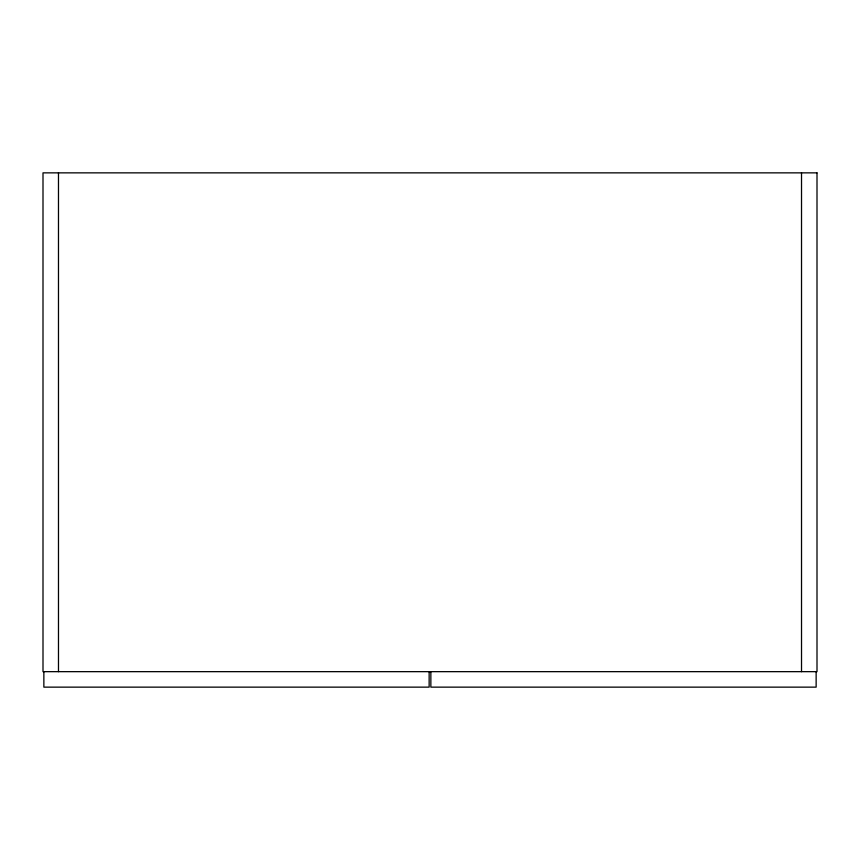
<?xml version="1.0" encoding="UTF-8"?>
<svg xmlns="http://www.w3.org/2000/svg" width="860" height="860" viewBox="0 0 860 860"><rect width="100%" height="100%" fill="white"/><g stroke="black" fill="none" stroke-linecap="round" stroke-linejoin="round"><path stroke-width="1.29" d="M816.14 671.66L816.14 687.14L430.86 687.14L430.86 671.66M801.52 172.86L801.52 671.66M429.14 671.66L429.14 687.14L43.86 687.14L43.86 671.66M58.48 172.86L58.48 671.66M817 172.86L43 172.86L43 671.66L817 671.66L817 172.86"/></g></svg>
